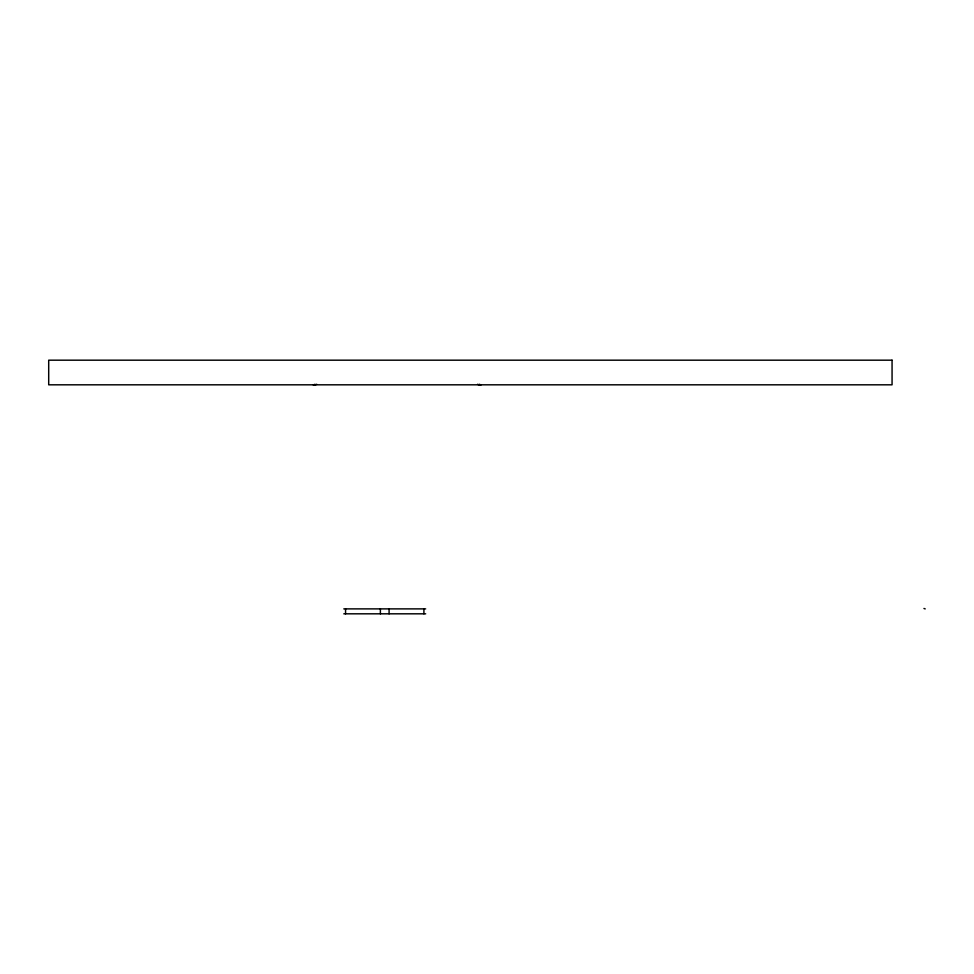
<?xml version="1.0" encoding="UTF-8"?>
<svg xmlns="http://www.w3.org/2000/svg" width="974" height="974" viewBox="0 0 974 974"><rect width="100%" height="100%" fill="white"/><g stroke="black" fill="none" stroke-linecap="round" stroke-linejoin="round"><path stroke-width="1.46" d="M923.949 608.47L925.215 608.896M343.798 608.884L425.675 608.884M343.798 613.815L425.675 613.815M423.909 608.884L423.909 613.815M389.089 608.884L389.089 613.815M380.384 608.884L380.384 613.815M345.563 608.884L345.563 613.815M479.415 384.815A6.161 4.359 -90 0 1 477.601 384.255M481.156 384.815A6.161 4.359 -90 0 1 479.342 384.255M316.684 384.255A6.161 4.359 -90 0 1 314.87 384.815M314.943 384.255A6.161 4.359 -90 0 1 313.129 384.815M892.062 360.185L48.7 360.185L48.7 384.815L892.062 384.815L892.062 360.185"/></g></svg>
